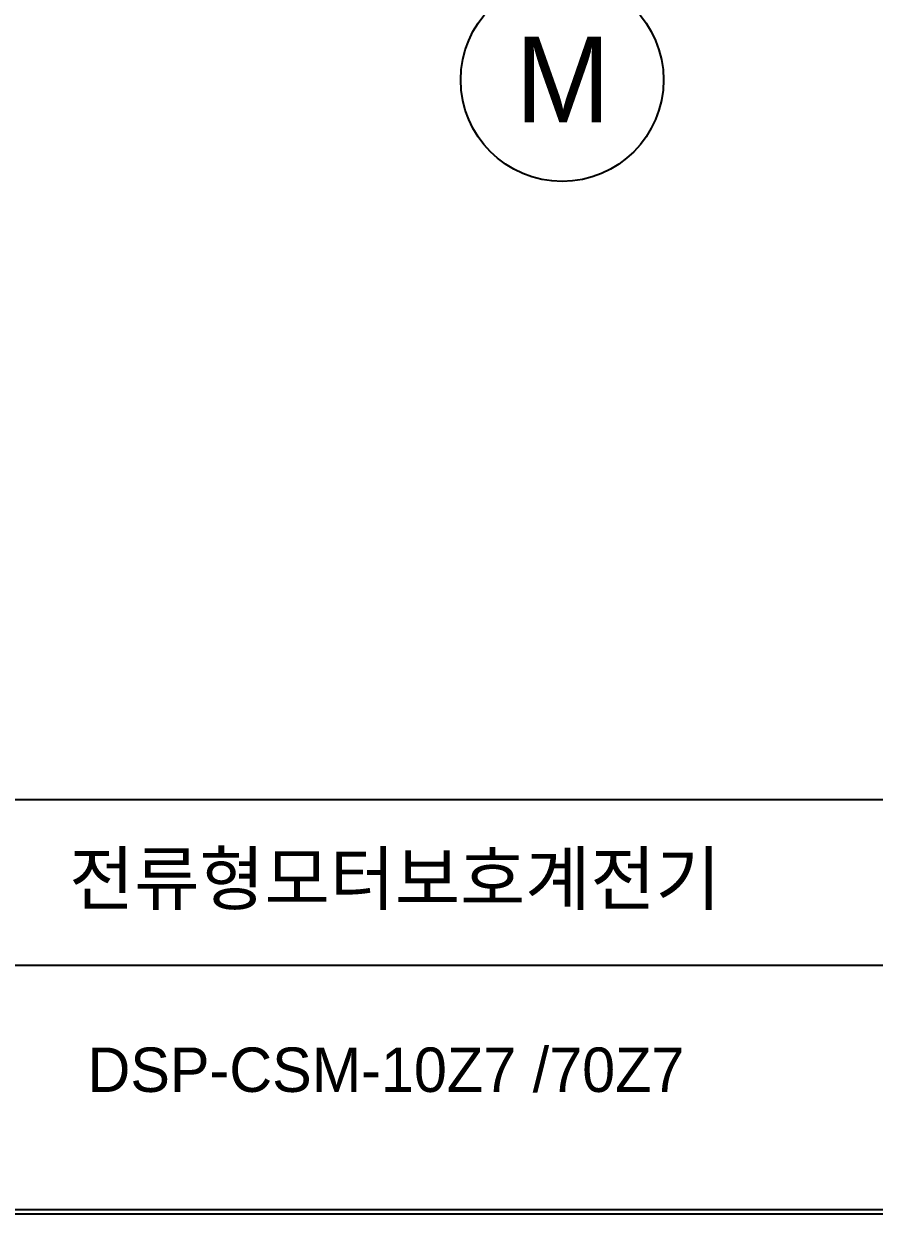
# Model space of a CAD drawing. Header units: millimetres. Extents: x 58 to 898, y 43 to 722.
# Drawn here: x 650.7 to 707.7, y 344.5 to 424.1 of the extents above; entities that cross this region are included whole.
import ezdxf

# ---------------------------------------------------------------- set-up
doc = ezdxf.new("R2010")
doc.units = ezdxf.units.MM
for name, color, linetype in [('40', 4, 'Continuous'), ('70', 7, 'Continuous'), ('ASHADE', 7, 'Continuous')]:
    doc.layers.add(name, color=color, linetype=linetype)
doc.styles.add('ghs', font='NGULIM.TTF')

msp = doc.modelspace()

# ---------------------------------------------------------------- linework, layer by layer
at = {"layer": '40', "color": 7}
msp.add_line((718.393, 361.118), (629.293, 361.118), dxfattribs=at)
at = {"layer": '70', "color": 7}
msp.add_line((490.693, 372.206), (866.893, 372.206), dxfattribs=at)
for points in [[(866.893, 344.486), (490.693, 344.486), (490.693, 611.786), (866.893, 611.786)], [(866.596, 344.783), (490.99, 344.783), (490.99, 611.489), (866.596, 611.489)]]:
    msp.add_lwpolyline(points, close=True, dxfattribs=at)
at = {"layer": 'ASHADE', "color": 0, "linetype": 'ByBlock', "lineweight": 25, "ltscale": 2}
msp.add_circle((686.777, 420.336), 6.786, dxfattribs=at)

# ---------------------------------------------------------------- texts
at = {"layer": 'ASHADE', "color": 0, "linetype": 'ByBlock', "lineweight": 25, "ltscale": 2, "style": 'ghs'}
msp.add_text('M', height=5.721, dxfattribs=at).set_placement((683.641, 417.502))
at = {"layer": 'ASHADE', "ltscale": 2, "style": 'ghs'}
for s, height, p in [('전류형모터보호계전기', 3.4749, (653.783, 365.197)), ('DSP-CSM-10Z7 /70Z7', 2.97, (655.011, 352.662))]:
    msp.add_text(s, height=height, dxfattribs=at).set_placement(p)

doc.saveas('drawing.dxf')
